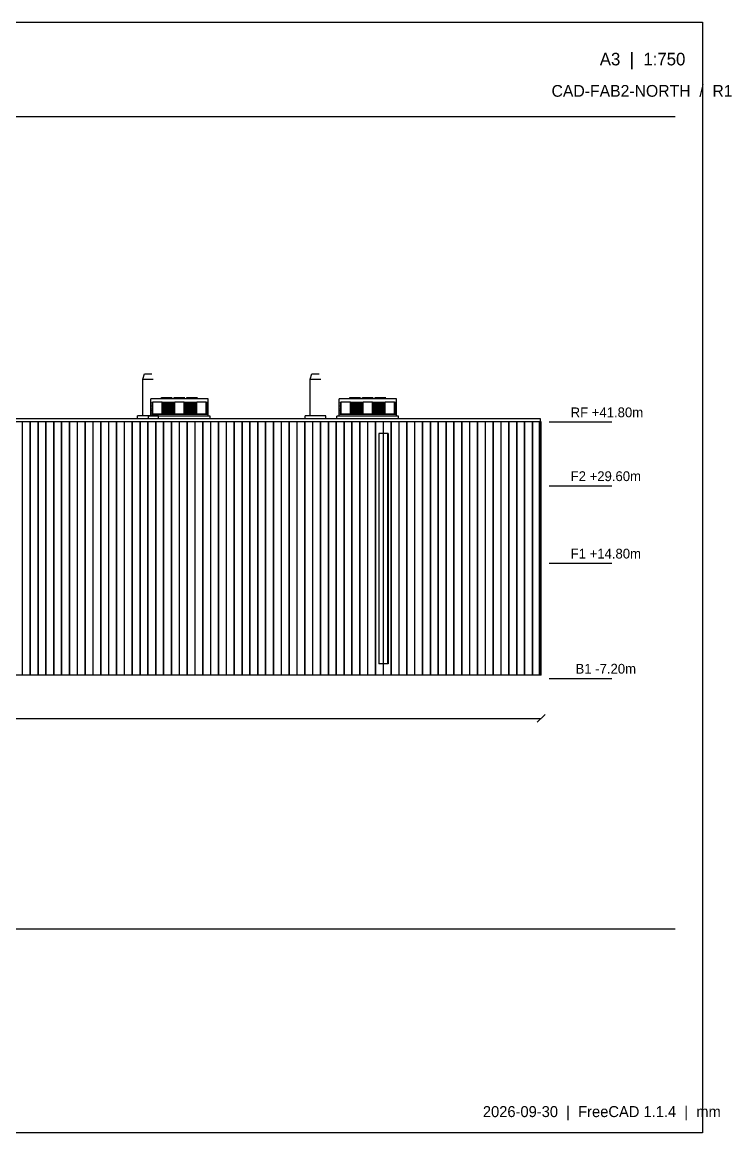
# Model space of a CAD drawing. Header units: millimetres. Extents: x 5250 to 315332, y 5250 to 217500.
# Drawn here: x 179689 to 315332, y 5250 to 217500 of the extents above; entities that cross this region are included whole.
import ezdxf

# ---------------------------------------------------------------- set-up
doc = ezdxf.new("R2010")
doc.units = ezdxf.units.MM

msp = doc.modelspace()

# ---------------------------------------------------------------- linework, layer by layer
at = {"layer": 'dimension'}
for p, q in [((278150, 83700), (279650, 85200)), ((28600, 84450), (278900, 84450))]:
    msp.add_line(p, q, dxfattribs=at)
at = {"layer": 'envelope'}
for p, q in [((179727.5, 92700), (179727.5, 141100)), ((179772.5, 141100), (179727.5, 141100)), ((179772.5, 92700), (179772.5, 141100)), ((181227.5, 92700), (181227.5, 141100)), ((181272.5, 141100), (181227.5, 141100)), ((181272.5, 92700), (181272.5, 141100)), ((182727.5, 92700), (182727.5, 141100)), ((182772.5, 141100), (182727.5, 141100)), ((182772.5, 92700), (182772.5, 141100)), ((184227.5, 92700), (184227.5, 141100)), ((184272.5, 141100), (184227.5, 141100)), ((184272.5, 92700), (184272.5, 141100)), ((185727.5, 92700), (185727.5, 141100)), ((185772.5, 141100), (185727.5, 141100)), ((185772.5, 92700), (185772.5, 141100)), ((187227.5, 92700), (187227.5, 141100)), ((187272.5, 141100), (187227.5, 141100)), ((187272.5, 92700), (187272.5, 141100)), ((188727.5, 92700), (188727.5, 141100)), ((188772.5, 141100), (188727.5, 141100)), ((188772.5, 92700), (188772.5, 141100)), ((190227.5, 92700), (190227.5, 141100)), ((190272.5, 141100), (190227.5, 141100)), ((190272.5, 92700), (190272.5, 141100)), ((191727.5, 92700), (191727.5, 141100)), ((191772.5, 141100), (191727.5, 141100)), ((191772.5, 92700), (191772.5, 141100)), ((193227.5, 92700), (193227.5, 141100)), ((193272.5, 141100), (193227.5, 141100)), ((193272.5, 92700), (193272.5, 141100)), ((194727.5, 92700), (194727.5, 141100)), ((194772.5, 141100), (194727.5, 141100)), ((194772.5, 92700), (194772.5, 141100)), ((196227.5, 92700), (196227.5, 141100)), ((196272.5, 141100), (196227.5, 141100)), ((196272.5, 92700), (196272.5, 141100)), ((197727.5, 92700), (197727.5, 141100)), ((197772.5, 141100), (197727.5, 141100)), ((197772.5, 92700), (197772.5, 141100)), ((199227.5, 92700), (199227.5, 141100)), ((199272.5, 141100), (199227.5, 141100)), ((199272.5, 92700), (199272.5, 141100)), ((200727.5, 92700), (200727.5, 141100)), ((200772.5, 141100), (200727.5, 141100)), ((200772.5, 92700), (200772.5, 141100)), ((202227.5, 92700), (202227.5, 141100)), ((202272.5, 141100), (202227.5, 141100)), ((202272.5, 92700), (202272.5, 141100)), ((203727.5, 92700), (203727.5, 141100)), ((203772.5, 141100), (203727.5, 141100)), ((203772.5, 92700), (203772.5, 141100)), ((205227.5, 92700), (205227.5, 141100)), ((205272.5, 141100), (205227.5, 141100)), ((205272.5, 92700), (205272.5, 141100)), ((206727.5, 92700), (206727.5, 141100)), ((206772.5, 141100), (206727.5, 141100)), ((206772.5, 92700), (206772.5, 141100)), ((208227.5, 92700), (208227.5, 141100)), ((208272.5, 141100), (208227.5, 141100)), ((208272.5, 92700), (208272.5, 141100)), ((209727.5, 92700), (209727.5, 141100)), ((209772.5, 141100), (209727.5, 141100)), ((209772.5, 92700), (209772.5, 141100)), ((211227.5, 92700), (211227.5, 141100)), ((211272.5, 141100), (211227.5, 141100)), ((211272.5, 92700), (211272.5, 141100)), ((212727.5, 92700), (212727.5, 141100)), ((212772.5, 141100), (212727.5, 141100)), ((212772.5, 92700), (212772.5, 141100)), ((214227.5, 92700), (214227.5, 141100)), ((214272.5, 141100), (214227.5, 141100)), ((214272.5, 92700), (214272.5, 141100)), ((215727.5, 92700), (215727.5, 141100)), ((215772.5, 141100), (215727.5, 141100)), ((215772.5, 92700), (215772.5, 141100)), ((217227.5, 92700), (217227.5, 141100)), ((217272.5, 141100), (217227.5, 141100)), ((217272.5, 92700), (217272.5, 141100)), ((218727.5, 92700), (218727.5, 141100)), ((218772.5, 141100), (218727.5, 141100)), ((218772.5, 92700), (218772.5, 141100)), ((220227.5, 92700), (220227.5, 141100)), ((220272.5, 141100), (220227.5, 141100)), ((220272.5, 92700), (220272.5, 141100)), ((221727.5, 92700), (221727.5, 141100)), ((221772.5, 141100), (221727.5, 141100)), ((221772.5, 92700), (221772.5, 141100)), ((223227.5, 92700), (223227.5, 141100)), ((223272.5, 141100), (223227.5, 141100)), ((223272.5, 92700), (223272.5, 141100)), ((224727.5, 92700), (224727.5, 141100)), ((224772.5, 141100), (224727.5, 141100)), ((224772.5, 92700), (224772.5, 141100)), ((226227.5, 92700), (226227.5, 141100)), ((226272.5, 141100), (226227.5, 141100)), ((226272.5, 92700), (226272.5, 141100)), ((227727.5, 92700), (227727.5, 141100)), ((227772.5, 141100), (227727.5, 141100)), ((227772.5, 92700), (227772.5, 141100)), ((229227.5, 92700), (229227.5, 141100)), ((229272.5, 141100), (229227.5, 141100)), ((229272.5, 92700), (229272.5, 141100)), ((230727.5, 92700), (230727.5, 141100)), ((230772.5, 141100), (230727.5, 141100)), ((230772.5, 92700), (230772.5, 141100)), ((232227.5, 92700), (232227.5, 141100)), ((232272.5, 141100), (232227.5, 141100)), ((232272.5, 92700), (232272.5, 141100)), ((233727.5, 92700), (233727.5, 141100)), ((233772.5, 141100), (233727.5, 141100)), ((233772.5, 92700), (233772.5, 141100)), ((235227.5, 92700), (235227.5, 141100)), ((235272.5, 141100), (235227.5, 141100)), ((235272.5, 92700), (235272.5, 141100)), ((236727.5, 92700), (236727.5, 141100)), ((236772.5, 141100), (236727.5, 141100)), ((236772.5, 92700), (236772.5, 141100)), ((238227.5, 92700), (238227.5, 141100)), ((238272.5, 141100), (238227.5, 141100)), ((238272.5, 92700), (238272.5, 141100)), ((239727.5, 92700), (239727.5, 141100)), ((239772.5, 141100), (239727.5, 141100)), ((239772.5, 92700), (239772.5, 141100)), ((241227.5, 92700), (241227.5, 141100)), ((241272.5, 141100), (241227.5, 141100)), ((241272.5, 92700), (241272.5, 141100)), ((242727.5, 92700), (242727.5, 141100)), ((242772.5, 141100), (242727.5, 141100)), ((242772.5, 92700), (242772.5, 141100)), ((244227.5, 92700), (244227.5, 141100)), ((244272.5, 141100), (244227.5, 141100)), ((244272.5, 92700), (244272.5, 141100)), ((245727.5, 92700), (245727.5, 141100)), ((245772.5, 141100), (245727.5, 141100)), ((245772.5, 92700), (245772.5, 141100)), ((247227.5, 92700), (247227.5, 141100)), ((247272.5, 141100), (247227.5, 141100)), ((247272.5, 92700), (247272.5, 141100)), ((248727.5, 92700), (248727.5, 141100)), ((248772.5, 141100), (248727.5, 141100)), ((248772.5, 92700), (248772.5, 141100)), ((250227.5, 92700), (250227.5, 141100)), ((250272.5, 141100), (250227.5, 141100)), ((250272.5, 92700), (250272.5, 141100)), ((251727.5, 92700), (251727.5, 141100)), ((251772.5, 141100), (251727.5, 141100)), ((251772.5, 92700), (251772.5, 141100)), ((253227.5, 92700), (253227.5, 141100)), ((253272.5, 141100), (253227.5, 141100)), ((253272.5, 92700), (253272.5, 141100)), ((254727.5, 92700), (254727.5, 141100)), ((254772.5, 141100), (254727.5, 141100)), ((254772.5, 92700), (254772.5, 141100)), ((256227.5, 92700), (256227.5, 141100)), ((256272.5, 141100), (256227.5, 141100)), ((256272.5, 92700), (256272.5, 141100)), ((257727.5, 92700), (257727.5, 141100)), ((257772.5, 141100), (257727.5, 141100)), ((257772.5, 92700), (257772.5, 141100)), ((259227.5, 92700), (259227.5, 141100)), ((259272.5, 141100), (259227.5, 141100)), ((259272.5, 92700), (259272.5, 141100)), ((260727.5, 92700), (260727.5, 141100)), ((260772.5, 141100), (260727.5, 141100)), ((260772.5, 92700), (260772.5, 141100)), ((262227.5, 92700), (262227.5, 141100)), ((262272.5, 141100), (262227.5, 141100)), ((262272.5, 92700), (262272.5, 141100)), ((263727.5, 92700), (263727.5, 141100)), ((263772.5, 141100), (263727.5, 141100)), ((263772.5, 92700), (263772.5, 141100)), ((265227.5, 92700), (265227.5, 141100)), ((265272.5, 141100), (265227.5, 141100)), ((265272.5, 92700), (265272.5, 141100)), ((266727.5, 92700), (266727.5, 141100)), ((266772.5, 141100), (266727.5, 141100)), ((266772.5, 92700), (266772.5, 141100)), ((268227.5, 92700), (268227.5, 141100)), ((268272.5, 141100), (268227.5, 141100)), ((268272.5, 92700), (268272.5, 141100)), ((269727.5, 92700), (269727.5, 141100)), ((269772.5, 141100), (269727.5, 141100)), ((269772.5, 92700), (269772.5, 141100)), ((271227.5, 92700), (271227.5, 141100)), ((271272.5, 141100), (271227.5, 141100)), ((271272.5, 92700), (271272.5, 141100)), ((272727.5, 92700), (272727.5, 141100)), ((272772.5, 141100), (272727.5, 141100)), ((272772.5, 92700), (272772.5, 141100)), ((274227.5, 92700), (274227.5, 141100)), ((274272.5, 141100), (274227.5, 141100)), ((274272.5, 92700), (274272.5, 141100)), ((275727.5, 92700), (275727.5, 141100)), ((275772.5, 141100), (275727.5, 141100)), ((275772.5, 92700), (275772.5, 141100)), ((277227.5, 92700), (277227.5, 141100)), ((277272.5, 141100), (277227.5, 141100)), ((277272.5, 92700), (277272.5, 141100)), ((278600, 92700), (278600, 141100)), ((278900, 141100), (278600, 141100)), ((278727.5, 92700), (278727.5, 141100)), ((278772.5, 141100), (278727.5, 141100)), ((278750, 92700), (278750, 141100)), ((278772.5, 92700), (278772.5, 141100)), ((278900, 92700), (278900, 141100)), ((249650, 138900), (247850, 138900)), ((247850, 138900), (247850, 94900)), ((249650, 138900), (249650, 94900)), ((249650, 94900), (247850, 94900)), ((278750, 92700), (28750, 92700)), ((179772.5, 92700), (179727.5, 92700)), ((181272.5, 92700), (181227.5, 92700)), ((182772.5, 92700), (182727.5, 92700)), ((184272.5, 92700), (184227.5, 92700)), ((185772.5, 92700), (185727.5, 92700)), ((187272.5, 92700), (187227.5, 92700)), ((188772.5, 92700), (188727.5, 92700)), ((190272.5, 92700), (190227.5, 92700)), ((191772.5, 92700), (191727.5, 92700)), ((193272.5, 92700), (193227.5, 92700)), ((194772.5, 92700), (194727.5, 92700)), ((196272.5, 92700), (196227.5, 92700)), ((197772.5, 92700), (197727.5, 92700)), ((199272.5, 92700), (199227.5, 92700)), ((200772.5, 92700), (200727.5, 92700)), ((202272.5, 92700), (202227.5, 92700)), ((203772.5, 92700), (203727.5, 92700)), ((205272.5, 92700), (205227.5, 92700)), ((206772.5, 92700), (206727.5, 92700)), ((208272.5, 92700), (208227.5, 92700)), ((209772.5, 92700), (209727.5, 92700)), ((211272.5, 92700), (211227.5, 92700)), ((212772.5, 92700), (212727.5, 92700)), ((214272.5, 92700), (214227.5, 92700)), ((215772.5, 92700), (215727.5, 92700)), ((217272.5, 92700), (217227.5, 92700)), ((218772.5, 92700), (218727.5, 92700)), ((220272.5, 92700), (220227.5, 92700)), ((221772.5, 92700), (221727.5, 92700)), ((223272.5, 92700), (223227.5, 92700)), ((224772.5, 92700), (224727.5, 92700)), ((226272.5, 92700), (226227.5, 92700)), ((227772.5, 92700), (227727.5, 92700)), ((229272.5, 92700), (229227.5, 92700)), ((230772.5, 92700), (230727.5, 92700)), ((232272.5, 92700), (232227.5, 92700)), ((233772.5, 92700), (233727.5, 92700)), ((235272.5, 92700), (235227.5, 92700)), ((236772.5, 92700), (236727.5, 92700)), ((238272.5, 92700), (238227.5, 92700)), ((239772.5, 92700), (239727.5, 92700)), ((241272.5, 92700), (241227.5, 92700)), ((242772.5, 92700), (242727.5, 92700)), ((244272.5, 92700), (244227.5, 92700)), ((245772.5, 92700), (245727.5, 92700)), ((247272.5, 92700), (247227.5, 92700)), ((248772.5, 92700), (248727.5, 92700)), ((250272.5, 92700), (250227.5, 92700)), ((251772.5, 92700), (251727.5, 92700)), ((253272.5, 92700), (253227.5, 92700)), ((254772.5, 92700), (254727.5, 92700)), ((256272.5, 92700), (256227.5, 92700)), ((257772.5, 92700), (257727.5, 92700)), ((259272.5, 92700), (259227.5, 92700)), ((260772.5, 92700), (260727.5, 92700)), ((262272.5, 92700), (262227.5, 92700)), ((263772.5, 92700), (263727.5, 92700)), ((265272.5, 92700), (265227.5, 92700)), ((266772.5, 92700), (266727.5, 92700)), ((268272.5, 92700), (268227.5, 92700)), ((269772.5, 92700), (269727.5, 92700)), ((271272.5, 92700), (271227.5, 92700)), ((272772.5, 92700), (272727.5, 92700)), ((274272.5, 92700), (274227.5, 92700)), ((275772.5, 92700), (275727.5, 92700)), ((277272.5, 92700), (277227.5, 92700)), ((278900, 92700), (278600, 92700)), ((278772.5, 92700), (278727.5, 92700))]:
    msp.add_line(p, q, dxfattribs=at)
at = {"layer": 'equipment'}
for p, q in [((202750, 149300), (203050, 150300)), ((202750, 149300), (202775.07, 149300)), ((202750, 142300), (202750, 149300)), ((202775.07, 149300), (202849.03, 149300)), ((202849.03, 149300), (202968.17, 149300)), ((202968.17, 149300), (203126.51, 149300)), ((203050, 150300), (203067.55, 150300)), ((203067.55, 150300), (203119.32, 150300)), ((203119.32, 150300), (203202.72, 150300)), ((203126.51, 149300), (203316.12, 149300)), ((203202.72, 150300), (203313.56, 150300)), ((203313.56, 150300), (203446.28, 150300)), ((203316.12, 149300), (203527.48, 149300)), ((203446.28, 150300), (203594.24, 150300)), ((203527.48, 149300), (203750, 149300)), ((203594.24, 150300), (203750, 150300)), ((203750, 150300), (203905.76, 150300)), ((203750, 149300), (203972.52, 149300)), ((203905.76, 150300), (204053.72, 150300)), ((203972.52, 149300), (204183.88, 149300)), ((204053.72, 150300), (204186.44, 150300)), ((204183.88, 149300), (204373.49, 149300)), ((204186.44, 150300), (204297.28, 150300)), ((204297.28, 150300), (204380.68, 150300)), ((204373.49, 149300), (204531.83, 149300)), ((204380.68, 150300), (204432.45, 150300)), ((204432.45, 150300), (204450, 150300)), ((204531.83, 149300), (204650.97, 149300)), ((204650.97, 149300), (204724.93, 149300)), ((204724.93, 149300), (204750, 149300)), ((234750, 149300), (235050, 150300)), ((234750, 149300), (234775.07, 149300)), ((234750, 142300), (234750, 149300)), ((234775.07, 149300), (234849.03, 149300)), ((234849.03, 149300), (234968.17, 149300)), ((234968.17, 149300), (235126.51, 149300)), ((235050, 150300), (235067.55, 150300)), ((235067.55, 150300), (235119.32, 150300)), ((235119.32, 150300), (235202.72, 150300)), ((235126.51, 149300), (235316.12, 149300)), ((235202.72, 150300), (235313.56, 150300)), ((235313.56, 150300), (235446.28, 150300)), ((235316.12, 149300), (235527.48, 149300)), ((235446.28, 150300), (235594.24, 150300)), ((235527.48, 149300), (235750, 149300)), ((235594.24, 150300), (235750, 150300)), ((235750, 150300), (235905.76, 150300)), ((235750, 149300), (235972.52, 149300)), ((235905.76, 150300), (236053.72, 150300)), ((235972.52, 149300), (236183.88, 149300)), ((236053.72, 150300), (236186.44, 150300)), ((236183.88, 149300), (236373.49, 149300)), ((236186.44, 150300), (236297.28, 150300)), ((236297.28, 150300), (236380.68, 150300)), ((236373.49, 149300), (236531.83, 149300)), ((236380.68, 150300), (236432.45, 150300)), ((236432.45, 150300), (236450, 150300)), ((236531.83, 149300), (236650.97, 149300)), ((236650.97, 149300), (236724.93, 149300)), ((236724.93, 149300), (236750, 149300)), ((204250, 142200), (204250, 145500)), ((215250, 145500), (204250, 145500)), ((204450, 144750), (204450, 144830)), ((204650, 144830), (204450, 144830)), ((204650, 144750), (204450, 144750)), ((204450, 144500), (204450, 144580)), ((204650, 144580), (204450, 144580)), ((204650, 144500), (204450, 144500)), ((204450, 144250), (204450, 144330)), ((204650, 144330), (204450, 144330)), ((204650, 142600), (204650, 144900)), ((206450, 144900), (204650, 144900)), ((206330, 145800), (206355.07, 145800)), ((206330, 145500), (206330, 145800)), ((206355.07, 145800), (206429.03, 145800)), ((206429.03, 145800), (206548.17, 145800)), ((206450, 142600), (206450, 144900)), ((208850, 144830), (206450, 144830)), ((208850, 144750), (206450, 144750)), ((208850, 144580), (206450, 144580)), ((208850, 144500), (206450, 144500)), ((208850, 144330), (206450, 144330)), ((206548.17, 145800), (206706.51, 145800)), ((206706.51, 145800), (206896.12, 145800)), ((206896.12, 145800), (207107.48, 145800)), ((207107.48, 145800), (207330, 145800)), ((207330, 145800), (207552.52, 145800)), ((207552.52, 145800), (207763.88, 145800)), ((207763.88, 145800), (207953.49, 145800)), ((207953.49, 145800), (208111.83, 145800)), ((208111.83, 145800), (208230.97, 145800)), ((208230.97, 145800), (208304.93, 145800)), ((208304.93, 145800), (208330, 145800)), ((208750, 145800), (208775.07, 145800)), ((208750, 145500), (208750, 145800)), ((208775.07, 145800), (208849.03, 145800)), ((208849.03, 145800), (208968.17, 145800)), ((208850, 142600), (208850, 144900)), ((210650, 144900), (208850, 144900)), ((208968.17, 145800), (209126.51, 145800)), ((209126.51, 145800), (209316.12, 145800)), ((209316.12, 145800), (209527.48, 145800)), ((209527.48, 145800), (209750, 145800)), ((209750, 145800), (209972.52, 145800)), ((209972.52, 145800), (210183.88, 145800)), ((210183.88, 145800), (210373.49, 145800)), ((210373.49, 145800), (210531.83, 145800)), ((210531.83, 145800), (210650.97, 145800)), ((210650, 142600), (210650, 144900)), ((213050, 144830), (210650, 144830)), ((213050, 144750), (210650, 144750)), ((213050, 144580), (210650, 144580)), ((213050, 144500), (210650, 144500)), ((213050, 144330), (210650, 144330)), ((210650.97, 145800), (210724.93, 145800)), ((210724.93, 145800), (210750, 145800)), ((211170, 145800), (211195.07, 145800)), ((211170, 145500), (211170, 145800)), ((211195.07, 145800), (211269.03, 145800)), ((211269.03, 145800), (211388.17, 145800)), ((211388.17, 145800), (211546.51, 145800)), ((211546.51, 145800), (211736.12, 145800)), ((211736.12, 145800), (211947.48, 145800)), ((211947.48, 145800), (212170, 145800)), ((212170, 145800), (212392.52, 145800)), ((212392.52, 145800), (212603.88, 145800)), ((212603.88, 145800), (212793.49, 145800)), ((212793.49, 145800), (212951.83, 145800)), ((212951.83, 145800), (213070.97, 145800)), ((213050, 142600), (213050, 144900)), ((214850, 144900), (213050, 144900)), ((213070.97, 145800), (213144.93, 145800)), ((213144.93, 145800), (213170, 145800)), ((214850, 142600), (214850, 144900)), ((215050, 144830), (214850, 144830)), ((215050, 144750), (214850, 144750)), ((215050, 144580), (214850, 144580)), ((215050, 144500), (214850, 144500)), ((215050, 144330), (214850, 144330)), ((215050, 144750), (215050, 144830)), ((215050, 144500), (215050, 144580)), ((215050, 144250), (215050, 144330)), ((215250, 142200), (215250, 145500)), ((240250, 142200), (240250, 145500)), ((251250, 145500), (240250, 145500)), ((240450, 144750), (240450, 144830)), ((240650, 144830), (240450, 144830)), ((240650, 144750), (240450, 144750)), ((240450, 144500), (240450, 144580)), ((240650, 144580), (240450, 144580)), ((240650, 144500), (240450, 144500)), ((240450, 144250), (240450, 144330)), ((240650, 144330), (240450, 144330)), ((240650, 142600), (240650, 144900)), ((242450, 144900), (240650, 144900)), ((242330, 145800), (242355.07, 145800)), ((242330, 145500), (242330, 145800)), ((242355.07, 145800), (242429.03, 145800)), ((242429.03, 145800), (242548.17, 145800)), ((242450, 142600), (242450, 144900)), ((244850, 144830), (242450, 144830)), ((244850, 144750), (242450, 144750)), ((244850, 144580), (242450, 144580)), ((244850, 144500), (242450, 144500)), ((244850, 144330), (242450, 144330)), ((242548.17, 145800), (242706.51, 145800)), ((242706.51, 145800), (242896.12, 145800)), ((242896.12, 145800), (243107.48, 145800)), ((243107.48, 145800), (243330, 145800)), ((243330, 145800), (243552.52, 145800)), ((243552.52, 145800), (243763.88, 145800)), ((243763.88, 145800), (243953.49, 145800)), ((243953.49, 145800), (244111.83, 145800)), ((244111.83, 145800), (244230.97, 145800)), ((244230.97, 145800), (244304.93, 145800)), ((244304.93, 145800), (244330, 145800)), ((244750, 145800), (244775.07, 145800)), ((244750, 145500), (244750, 145800)), ((244775.07, 145800), (244849.03, 145800)), ((244849.03, 145800), (244968.17, 145800)), ((244850, 142600), (244850, 144900)), ((246650, 144900), (244850, 144900)), ((244968.17, 145800), (245126.51, 145800)), ((245126.51, 145800), (245316.12, 145800)), ((245316.12, 145800), (245527.48, 145800)), ((245527.48, 145800), (245750, 145800)), ((245750, 145800), (245972.52, 145800)), ((245972.52, 145800), (246183.88, 145800)), ((246183.88, 145800), (246373.49, 145800)), ((246373.49, 145800), (246531.83, 145800)), ((246531.83, 145800), (246650.97, 145800)), ((246650, 142600), (246650, 144900)), ((249050, 144830), (246650, 144830)), ((249050, 144750), (246650, 144750)), ((249050, 144580), (246650, 144580)), ((249050, 144500), (246650, 144500)), ((249050, 144330), (246650, 144330)), ((246650.97, 145800), (246724.93, 145800)), ((246724.93, 145800), (246750, 145800)), ((247170, 145800), (247195.07, 145800)), ((247170, 145500), (247170, 145800)), ((247195.07, 145800), (247269.03, 145800)), ((247269.03, 145800), (247388.17, 145800)), ((247388.17, 145800), (247546.51, 145800)), ((247546.51, 145800), (247736.12, 145800)), ((247736.12, 145800), (247947.48, 145800)), ((247947.48, 145800), (248170, 145800)), ((248170, 145800), (248392.52, 145800)), ((248392.52, 145800), (248603.88, 145800)), ((248603.88, 145800), (248793.49, 145800)), ((248793.49, 145800), (248951.83, 145800)), ((248951.83, 145800), (249070.97, 145800)), ((249050, 142600), (249050, 144900)), ((250850, 144900), (249050, 144900)), ((249070.97, 145800), (249144.93, 145800)), ((249144.93, 145800), (249170, 145800)), ((250850, 142600), (250850, 144900)), ((251050, 144830), (250850, 144830)), ((251050, 144750), (250850, 144750)), ((251050, 144580), (250850, 144580)), ((251050, 144500), (250850, 144500)), ((251050, 144330), (250850, 144330)), ((251050, 144750), (251050, 144830)), ((251050, 144500), (251050, 144580)), ((251050, 144250), (251050, 144330)), ((251250, 142200), (251250, 145500)), ((201750, 141700), (201750, 142300)), ((205750, 142300), (201750, 142300)), ((204650, 144250), (204450, 144250)), ((204450, 144000), (204450, 144080)), ((204650, 144080), (204450, 144080)), ((204650, 144000), (204450, 144000)), ((204450, 143750), (204450, 143830)), ((204650, 143830), (204450, 143830)), ((204650, 143750), (204450, 143750)), ((204450, 143500), (204450, 143580)), ((204650, 143580), (204450, 143580)), ((204650, 143500), (204450, 143500)), ((204450, 143250), (204450, 143330)), ((204650, 143330), (204450, 143330)), ((204650, 143250), (204450, 143250)), ((204450, 143000), (204450, 143080)), ((204650, 143080), (204450, 143080)), ((204650, 143000), (204450, 143000)), ((204450, 142750), (204450, 142830)), ((204650, 142830), (204450, 142830)), ((204650, 142750), (204450, 142750)), ((204450, 142500), (204450, 142580)), ((215050, 142580), (204450, 142580)), ((215050, 142500), (204450, 142500)), ((206450, 142600), (204650, 142600)), ((205750, 141700), (205750, 142300)), ((208850, 144250), (206450, 144250)), ((208850, 144080), (206450, 144080)), ((208850, 144000), (206450, 144000)), ((208850, 143830), (206450, 143830)), ((208850, 143750), (206450, 143750)), ((208850, 143580), (206450, 143580)), ((208850, 143500), (206450, 143500)), ((208850, 143330), (206450, 143330)), ((208850, 143250), (206450, 143250)), ((208850, 143080), (206450, 143080)), ((208850, 143000), (206450, 143000)), ((208850, 142830), (206450, 142830)), ((208850, 142750), (206450, 142750)), ((210650, 142600), (208850, 142600)), ((213050, 144250), (210650, 144250)), ((213050, 144080), (210650, 144080)), ((213050, 144000), (210650, 144000)), ((213050, 143830), (210650, 143830)), ((213050, 143750), (210650, 143750)), ((213050, 143580), (210650, 143580)), ((213050, 143500), (210650, 143500)), ((213050, 143330), (210650, 143330)), ((213050, 143250), (210650, 143250)), ((213050, 143080), (210650, 143080)), ((213050, 143000), (210650, 143000)), ((213050, 142830), (210650, 142830)), ((213050, 142750), (210650, 142750)), ((214850, 142600), (213050, 142600)), ((215050, 144250), (214850, 144250)), ((215050, 144080), (214850, 144080)), ((215050, 144000), (214850, 144000)), ((215050, 143830), (214850, 143830)), ((215050, 143750), (214850, 143750)), ((215050, 143580), (214850, 143580)), ((215050, 143500), (214850, 143500)), ((215050, 143330), (214850, 143330)), ((215050, 143250), (214850, 143250)), ((215050, 143080), (214850, 143080)), ((215050, 143000), (214850, 143000)), ((215050, 142830), (214850, 142830)), ((215050, 142750), (214850, 142750)), ((215050, 144000), (215050, 144080)), ((215050, 143750), (215050, 143830)), ((215050, 143500), (215050, 143580)), ((215050, 143250), (215050, 143330)), ((215050, 143000), (215050, 143080)), ((215050, 142750), (215050, 142830)), ((215050, 142500), (215050, 142580)), ((233750, 141700), (233750, 142300)), ((237750, 142300), (233750, 142300)), ((237750, 141700), (237750, 142300)), ((240650, 144250), (240450, 144250)), ((240450, 144000), (240450, 144080)), ((240650, 144080), (240450, 144080)), ((240650, 144000), (240450, 144000)), ((240450, 143750), (240450, 143830)), ((240650, 143830), (240450, 143830)), ((240650, 143750), (240450, 143750)), ((240450, 143500), (240450, 143580)), ((240650, 143580), (240450, 143580)), ((240650, 143500), (240450, 143500)), ((240450, 143250), (240450, 143330)), ((240650, 143330), (240450, 143330)), ((240650, 143250), (240450, 143250)), ((240450, 143000), (240450, 143080)), ((240650, 143080), (240450, 143080)), ((240650, 143000), (240450, 143000)), ((240450, 142750), (240450, 142830)), ((240650, 142830), (240450, 142830)), ((240650, 142750), (240450, 142750)), ((240450, 142500), (240450, 142580)), ((251050, 142580), (240450, 142580)), ((251050, 142500), (240450, 142500)), ((242450, 142600), (240650, 142600)), ((244850, 144250), (242450, 144250)), ((244850, 144080), (242450, 144080)), ((244850, 144000), (242450, 144000)), ((244850, 143830), (242450, 143830)), ((244850, 143750), (242450, 143750)), ((244850, 143580), (242450, 143580)), ((244850, 143500), (242450, 143500)), ((244850, 143330), (242450, 143330)), ((244850, 143250), (242450, 143250)), ((244850, 143080), (242450, 143080)), ((244850, 143000), (242450, 143000)), ((244850, 142830), (242450, 142830)), ((244850, 142750), (242450, 142750)), ((246650, 142600), (244850, 142600)), ((249050, 144250), (246650, 144250)), ((249050, 144080), (246650, 144080)), ((249050, 144000), (246650, 144000)), ((249050, 143830), (246650, 143830)), ((249050, 143750), (246650, 143750)), ((249050, 143580), (246650, 143580)), ((249050, 143500), (246650, 143500)), ((249050, 143330), (246650, 143330)), ((249050, 143250), (246650, 143250)), ((249050, 143080), (246650, 143080)), ((249050, 143000), (246650, 143000)), ((249050, 142830), (246650, 142830)), ((249050, 142750), (246650, 142750)), ((250850, 142600), (249050, 142600)), ((251050, 144250), (250850, 144250)), ((251050, 144080), (250850, 144080)), ((251050, 144000), (250850, 144000)), ((251050, 143830), (250850, 143830)), ((251050, 143750), (250850, 143750)), ((251050, 143580), (250850, 143580)), ((251050, 143500), (250850, 143500)), ((251050, 143330), (250850, 143330)), ((251050, 143250), (250850, 143250)), ((251050, 143080), (250850, 143080)), ((251050, 143000), (250850, 143000)), ((251050, 142830), (250850, 142830)), ((251050, 142750), (250850, 142750)), ((251050, 144000), (251050, 144080)), ((251050, 143750), (251050, 143830)), ((251050, 143500), (251050, 143580)), ((251050, 143250), (251050, 143330)), ((251050, 143000), (251050, 143080)), ((251050, 142750), (251050, 142830)), ((251050, 142500), (251050, 142580)), ((205750, 141700), (201750, 141700)), ((203850, 141700), (203850, 142200)), ((215650, 142200), (203850, 142200)), ((215650, 141700), (203850, 141700)), ((215650, 141700), (215650, 142200)), ((237750, 141700), (233750, 141700)), ((239850, 141700), (239850, 142200)), ((251650, 142200), (239850, 142200)), ((251650, 141700), (239850, 141700)), ((251650, 141700), (251650, 142200))]:
    msp.add_line(p, q, dxfattribs=at)
at = {"layer": 'frame'}
for p, q in [((5250, 217500), (309750, 217500)), ((309750, 217500), (309750, 5250)), ((10500, 199500), (304500, 199500)), ((10500, 44250), (304500, 44250)), ((309750, 5250), (5250, 5250))]:
    msp.add_line(p, q, dxfattribs=at)
at = {"layer": 'glazing'}
for p, q in [((247900, 94900), (247900, 138900)), ((249600, 138900), (247900, 138900)), ((249600, 94900), (249600, 138900)), ((249600, 94900), (247900, 94900))]:
    msp.add_line(p, q, dxfattribs=at)
at = {"layer": 'grid'}
for p, q in [((280400, 141100), (292400, 141100)), ((280400, 128900), (292400, 128900)), ((280400, 114100), (292400, 114100)), ((280400, 92100), (292400, 92100))]:
    msp.add_line(p, q, dxfattribs=at)
at = {"layer": 'roof'}
for p, q in [((278750, 141700), (28750, 141700)), ((278750, 141100), (28750, 141100)), ((278750, 141100), (278750, 141700))]:
    msp.add_line(p, q, dxfattribs=at)

# ---------------------------------------------------------------- texts
at = {"layer": 'annotation'}
for s, height, p in [('A3  |  1:750', 2400, (290100, 209250)), ('CAD-FAB2-NORTH  /  R1', 2250, (280875, 203250)), ('RF +41.80m', 1875, (284525, 142000)), ('F2 +29.60m', 1875, (284525, 129800)), ('F1 +14.80m', 1875, (284525, 115000)), ('B1 -7.20m', 1875, (285462.5, 93000)), ('2026-09-30  |  FreeCAD 1.1.4  |  mm', 2100, (267750, 8250))]:
    msp.add_text(s, height=height, dxfattribs=at).set_placement(p)

doc.saveas('drawing.dxf')
